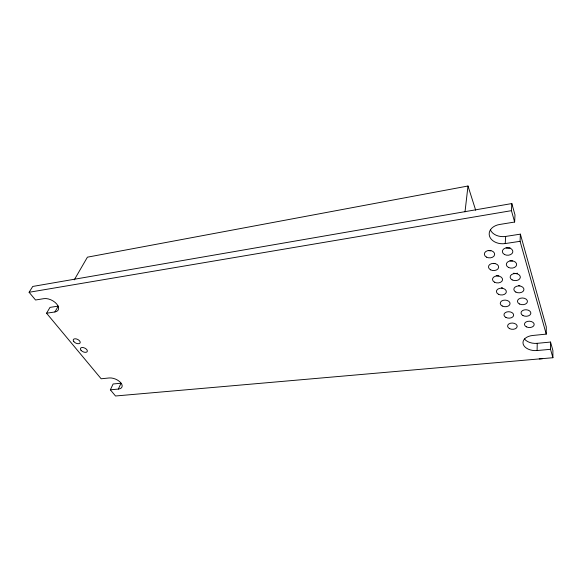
<?xml version="1.0" encoding="UTF-8"?>
<svg xmlns="http://www.w3.org/2000/svg" width="582" height="582" viewBox="0 0 582 582"><rect width="100%" height="100%" fill="white"/><g stroke="black" fill="none" stroke-linecap="round" stroke-linejoin="round"><path stroke-width="0.87" d="M110.354 389.809L118.335 389.074L121.056 383.232L113.112 383.989L110.354 389.809L115.505 395.993L552.9 357.726L550.528 349.309L550.543 342.056L537.23 343.329A11.866 7.61 2.2 0 1 524.433 338.913M550.528 349.309L537.106 350.539A11.967 7.602 2.4 0 1 523.189 344.137A11.967 7.602 2.4 0 1 532.617 335.487L546.243 334.119L546.294 326.866L520.373 234.146L505.656 236.438A13.182 9.748 0 0 1 490.386 229.875M537.106 350.539L537.23 343.329M546.243 334.119L520.082 241.312L520.373 234.146M520.082 241.312L505.234 243.567A13.306 9.756 0.4 0 1 489.484 236.059A13.306 9.756 0.4 0 1 499.545 224.492L514.641 222.033L514.997 214.903L511.825 203.562L32.745 286.453L29.1 292.28L35.538 300.006L43.941 298.646A9.952 5.573 27.7 0 1 56.825 304.139A9.952 5.573 27.7 0 1 54.897 311.959L46.553 313.225L101.159 378.773L109.19 377.965A8.912 4.743 23.2 0 1 120.845 382.84A8.912 4.743 23.2 0 1 118.335 389.074M514.641 222.033L511.44 210.662L511.825 203.562M505.234 243.567L505.656 236.438M465.011 211.863L467.993 186.007L87.424 257.171L74.278 279.84M54.897 311.959L58.302 306.096L49.994 307.391L46.553 313.225M542.686 358.65L539.259 358.941M29.1 292.28L511.44 210.662M467.993 186.007L475.698 210.269M550.543 342.056L552.893 350.48L552.9 357.726M510.072 247.808A5.187 3.754 0.4 0 1 506.122 247.845M512.575 260.925A5.129 3.652 0.7 0 1 509.948 260.692M517.543 273.191A5.063 3.55 1 0 1 513.68 273.191M519.879 285.617A5.005 3.448 1.2 0 1 518.577 285.609M490.895 250.74A5.107 3.703 1.9 0 1 488.276 250.515M494.896 263.428A5.049 3.601 2 0 1 493.58 263.435M498.789 275.788A4.991 3.499 2.2 0 1 496.235 275.548M502.579 287.828A4.932 3.405 2.4 0 1 501.298 287.821M504.485 254.501A5.238 3.754 0.8 0 0 512.815 251.97A5.238 3.754 0.8 0 0 505.532 248.041A5.238 3.754 0.8 0 0 504.485 254.501M486.501 257.128A5.151 3.703 2.2 0 0 494.635 254.64A5.151 3.703 2.2 0 0 487.396 250.755A5.151 3.703 2.2 0 0 486.501 257.128M508.377 267.371A5.173 3.652 1 0 0 516.612 264.948A5.173 3.652 1 0 0 509.439 261.1A5.173 3.652 1 0 0 508.377 267.371M490.59 269.837A5.093 3.601 2.3 0 0 498.636 267.451A5.093 3.601 2.3 0 0 491.499 263.646A5.093 3.601 2.3 0 0 490.59 269.837M512.16 279.891A5.107 3.55 1.3 0 0 520.308 277.578A5.107 3.55 1.3 0 0 513.237 273.802A5.107 3.55 1.3 0 0 512.16 279.891M494.569 282.205A5.034 3.499 2.5 0 0 502.535 279.935A5.034 3.499 2.5 0 0 495.5 276.195A5.034 3.499 2.5 0 0 494.569 282.205M515.848 292.091A5.049 3.448 1.5 0 0 523.909 289.88A5.049 3.448 1.5 0 0 516.932 286.177A5.049 3.448 1.5 0 0 515.848 292.091M498.454 294.259A4.969 3.405 2.7 0 0 506.333 292.084A4.969 3.405 2.7 0 0 499.4 288.417A4.969 3.405 2.7 0 0 498.454 294.259M502.23 306.001A4.918 3.317 2.8 0 0 510.036 303.92A4.918 3.317 2.8 0 0 503.19 300.319A4.918 3.317 2.8 0 0 502.23 306.001M519.435 303.971A4.991 3.354 1.7 0 0 527.408 301.854A4.991 3.354 1.7 0 0 520.534 298.217A4.991 3.354 1.7 0 0 519.435 303.971M522.934 315.546A4.932 3.266 1.9 0 0 530.828 313.523A4.932 3.266 1.9 0 0 524.047 309.959A4.932 3.266 1.9 0 0 522.934 315.546M505.918 317.445A4.86 3.223 3 0 0 513.637 315.451A4.86 3.223 3 0 0 506.893 311.923A4.86 3.223 3 0 0 505.918 317.445M526.346 326.829A4.882 3.179 2.1 0 0 534.152 324.902A4.882 3.179 2.1 0 0 527.467 321.395A4.882 3.179 2.1 0 0 526.346 326.829M509.505 328.604A4.809 3.143 3.1 0 0 517.151 326.698A4.809 3.143 3.1 0 0 510.494 323.228A4.809 3.143 3.1 0 0 509.505 328.604M81 350.262A3.732 2.037 25.1 0 0 87.024 351.834A3.732 2.037 25.1 0 0 83.597 347.665A3.732 2.037 25.1 0 0 81 350.262M73.827 341.612A3.776 2.073 25.6 0 0 79.901 343.191A3.776 2.073 25.6 0 0 76.409 338.942A3.776 2.073 25.6 0 0 73.827 341.612"/></g></svg>
